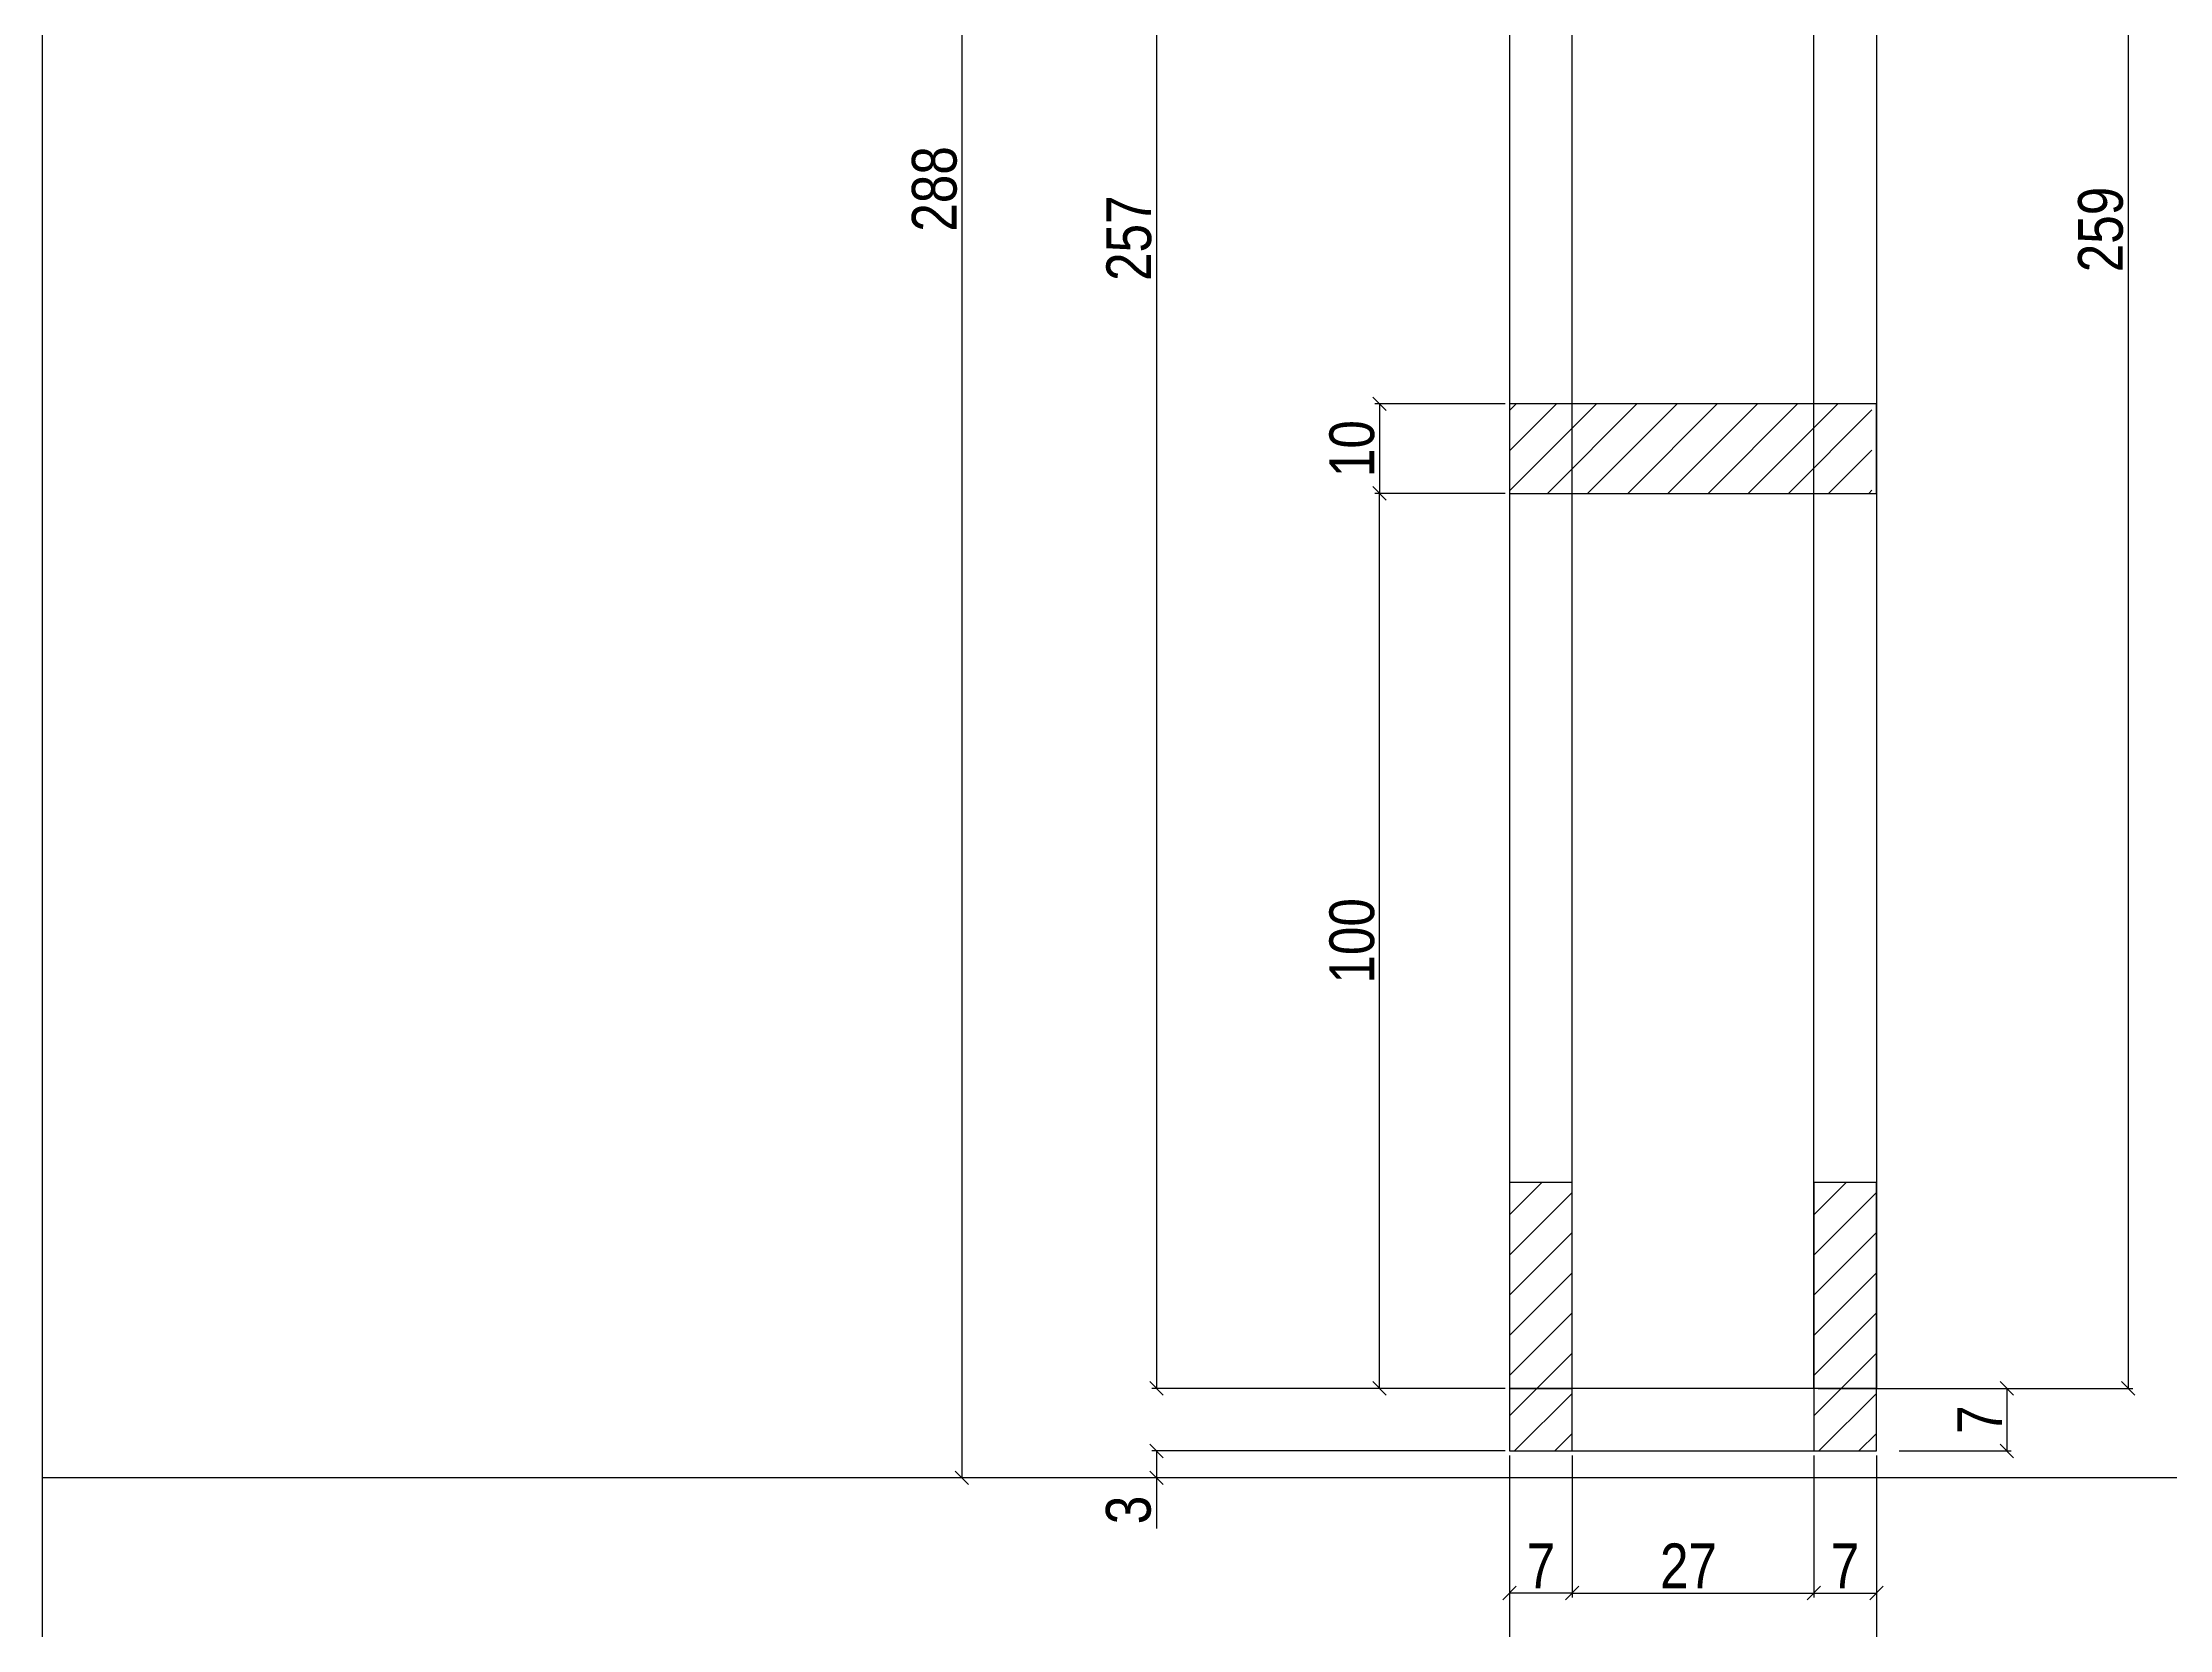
# Model space of a CAD drawing. Extents: x 17311 to 161354, y 153625 to 210355.
# Drawn here: x 17744.1 to 18219.6, y 205515.2 to 205869.9 of the extents above; entities that cross this region are included whole.
import ezdxf

# ---------------------------------------------------------------- set-up
doc = ezdxf.new("R2010")
doc.units = 0
doc.layers.get('0').update_dxf_attribs({"linetype": 'CONTINUOUS'})
doc.layers.get('DEFPOINTS').update_dxf_attribs({"linetype": 'CONTINUOUS'})
for name, color, linetype in [('8', 111, 'CONTINUOUS'), ('COTA', 241, 'CONTINUOUS'), ('detalhes', 4, 'CONTINUOUS'), ('Painéis', 200, 'CONTINUOUS'), ('SARR_7x7', 40, 'CONTINUOUS'), ('TIRAS REESCORAMENTO', 252, 'CONTINUOUS')]:
    doc.layers.add(name, color=color, linetype=linetype)
doc.styles.add('COTA TECNICA 2X', font='techl___.ttf', dxfattribs={"height": 10})
doc.dimstyles.new('SECAO', dxfattribs={"dimscale": 0.333333, "dimtxt": 5, "dimasz": 9, "dimexe": 3, "dimexo": 3, "dimgap": 3, "dimtad": 1, "dimdec": 1, "dimlfac": 0.5, "dimzin": 12, "dimdsep": 46, "dimtxsty": 'COTA TECNICA 2X', "dimblk1": 'OBLIQUE', "dimblk2": 'OBLIQUE', "dimsah": 1, "dimcen": 0.9, "dimclrd": 4, "dimclre": 4, "dimclrt": 240, "dimadec": 1, "dimazin": 3, "dimtfac": 1, "dimtdec": 1, "dimtmove": 0, "dimatfit": 3, "dimfxl": 1, "dimtolj": 1, "dimtzin": 12, "dimarcsym": 0})

# ---------------------------------------------------------------- blocks, each defined once
blk = doc.blocks.new('_Oblique')
at = {"color": 0, "linetype": 'ByBlock', "lineweight": -2}
blk.add_line((-0.5, -0.5), (0.5, 0.5), dxfattribs=at)
blk = doc.blocks.new('*D4247')
at = {"layer": 'DEFPOINTS', "color": 0, "transparency": 16777216}
for p in [(18072.06, 206083.21), (17993.11, 205569.13), (18072.06, 205569.13)]:
    blk.add_point(p, dxfattribs=at)
at = {"layer": 'detalhes', "color": 4, "lineweight": -2, "transparency": 16777216}
for p, q in [((18071.06, 206083.21), (17992.11, 206083.21)), ((17993.11, 206083.21), (17993.11, 205569.13)), ((18071.06, 205569.13), (17992.11, 205569.13))]:
    blk.add_line(p, q, dxfattribs=at)
at = {"layer": 'detalhes', "color": 4, "lineweight": -2, "transparency": 16777216, "xscale": 3, "yscale": 3, "zscale": 3}
for p, rotation in [((17993.11, 206083.21), 90), ((17993.11, 205569.13), 270)]:
    blk.add_blockref('_Oblique', p, dxfattribs=dict(at, rotation=rotation))
at = {"layer": 'detalhes', "color": 240, "transparency": 16777216, "insert": (17987, 205826.17), "char_height": 10, "attachment_point": 5, "rotation": 90, "style": 'COTA TECNICA 2X'}
blk.add_mtext('\\A1;257', dxfattribs=at)
blk = doc.blocks.new('*D4248')
at = {"layer": 'DEFPOINTS', "color": 0, "transparency": 16777216}
for p in [(18072.06, 205555.13), (18154.06, 205555.13), (18154.06, 205497.67)]:
    blk.add_point(p, dxfattribs=at)
at = {"layer": 'detalhes', "color": 4, "lineweight": -2, "transparency": 16777216}
for p, q in [((18072.06, 205554.13), (18072.06, 205496.67)), ((18154.06, 205554.13), (18154.06, 205496.67)), ((18072.06, 205497.67), (18154.06, 205497.67))]:
    blk.add_line(p, q, dxfattribs=at)
at = {"layer": 'detalhes', "color": 4, "lineweight": -2, "transparency": 16777216, "xscale": 3, "yscale": 3, "zscale": 3, "rotation": 180}
blk.add_blockref('_Oblique', (18072.06, 205497.67), dxfattribs=at)
at = {"layer": 'detalhes', "color": 4, "lineweight": -2, "transparency": 16777216, "xscale": 3, "yscale": 3, "zscale": 3}
blk.add_blockref('_Oblique', (18154.06, 205497.67), dxfattribs=at)
at = {"layer": 'detalhes', "color": 240, "transparency": 16777216, "insert": (18112.06, 205503.74), "char_height": 10, "attachment_point": 5, "style": 'COTA TECNICA 2X'}
blk.add_mtext('\\A1;41', dxfattribs=at)
blk = doc.blocks.new('*D4249')
at = {"layer": 'DEFPOINTS', "color": 0, "transparency": 16777216}
for p in [(18086.06, 205555.13), (18140.06, 205555.13), (18140.06, 205523.39)]:
    blk.add_point(p, dxfattribs=at)
at = {"layer": 'detalhes', "color": 4, "lineweight": -2, "transparency": 16777216}
for p, q in [((18086.06, 205554.13), (18086.06, 205522.39)), ((18140.06, 205554.13), (18140.06, 205522.39)), ((18086.06, 205523.39), (18140.06, 205523.39))]:
    blk.add_line(p, q, dxfattribs=at)
at = {"layer": 'detalhes', "color": 4, "lineweight": -2, "transparency": 16777216, "xscale": 3, "yscale": 3, "zscale": 3, "rotation": 180}
blk.add_blockref('_Oblique', (18086.06, 205523.39), dxfattribs=at)
at = {"layer": 'detalhes', "color": 4, "lineweight": -2, "transparency": 16777216, "xscale": 3, "yscale": 3, "zscale": 3}
blk.add_blockref('_Oblique', (18140.06, 205523.39), dxfattribs=at)
at = {"layer": 'detalhes', "color": 240, "transparency": 16777216, "insert": (18112.06, 205529.46), "char_height": 10, "attachment_point": 5, "style": 'COTA TECNICA 2X'}
blk.add_mtext('\\A1;27', dxfattribs=at)
blk = doc.blocks.new('*D4250')
at = {"layer": 'DEFPOINTS', "color": 0, "transparency": 16777216}
for p in [(18140.06, 205523.39), (18154.06, 205523.39), (18154.06, 205523.39)]:
    blk.add_point(p, dxfattribs=at)
at = {"layer": 'detalhes', "color": 4, "lineweight": -2, "transparency": 16777216}
blk.add_line((18140.06, 205523.39), (18154.06, 205523.39), dxfattribs=at)
at = {"layer": 'detalhes', "color": 4, "lineweight": -2, "transparency": 16777216, "xscale": 3, "yscale": 3, "zscale": 3, "rotation": 180}
blk.add_blockref('_Oblique', (18140.06, 205523.39), dxfattribs=at)
at = {"layer": 'detalhes', "color": 4, "lineweight": -2, "transparency": 16777216, "xscale": 3, "yscale": 3, "zscale": 3}
blk.add_blockref('_Oblique', (18154.06, 205523.39), dxfattribs=at)
at = {"layer": 'detalhes', "color": 240, "transparency": 16777216, "insert": (18147.06, 205529.46), "char_height": 10, "attachment_point": 5, "style": 'COTA TECNICA 2X'}
blk.add_mtext('\\A1;7', dxfattribs=at)
blk = doc.blocks.new('*D4251')
at = {"layer": 'DEFPOINTS', "color": 0, "transparency": 16777216}
for p in [(18072.06, 205523.39), (18072.06, 205523.39), (18086.06, 205523.39)]:
    blk.add_point(p, dxfattribs=at)
at = {"layer": 'detalhes', "color": 4, "lineweight": -2, "transparency": 16777216}
blk.add_line((18086.06, 205523.39), (18072.06, 205523.39), dxfattribs=at)
at = {"layer": 'detalhes', "color": 4, "lineweight": -2, "transparency": 16777216, "xscale": 3, "yscale": 3, "zscale": 3, "rotation": 180}
blk.add_blockref('_Oblique', (18072.06, 205523.39), dxfattribs=at)
at = {"layer": 'detalhes', "color": 4, "lineweight": -2, "transparency": 16777216, "xscale": 3, "yscale": 3, "zscale": 3}
blk.add_blockref('_Oblique', (18086.06, 205523.39), dxfattribs=at)
at = {"layer": 'detalhes', "color": 240, "transparency": 16777216, "insert": (18079.06, 205529.46), "char_height": 10, "attachment_point": 5, "style": 'COTA TECNICA 2X'}
blk.add_mtext('\\A1;7', dxfattribs=at)
blk = doc.blocks.new('*D4252')
at = {"layer": 'DEFPOINTS', "color": 0, "transparency": 16777216}
for p in [(18072.06, 205789.14), (18042.97, 205769.14), (18072.06, 205769.14)]:
    blk.add_point(p, dxfattribs=at)
at = {"layer": 'detalhes', "color": 4, "lineweight": -2, "transparency": 16777216}
for p, q in [((18071.06, 205789.14), (18041.97, 205789.14)), ((18042.97, 205789.14), (18042.97, 205769.14)), ((18071.06, 205769.14), (18041.97, 205769.14))]:
    blk.add_line(p, q, dxfattribs=at)
at = {"layer": 'detalhes', "color": 4, "lineweight": -2, "transparency": 16777216, "xscale": 3, "yscale": 3, "zscale": 3}
for p, rotation in [((18042.97, 205789.14), 90), ((18042.97, 205769.14), 270)]:
    blk.add_blockref('_Oblique', p, dxfattribs=dict(at, rotation=rotation))
at = {"layer": 'detalhes', "color": 240, "transparency": 16777216, "insert": (18036.86, 205779.14), "char_height": 10, "attachment_point": 5, "rotation": 90, "style": 'COTA TECNICA 2X'}
blk.add_mtext('\\A1;10', dxfattribs=at)
blk = doc.blocks.new('*D4255')
at = {"layer": 'DEFPOINTS', "color": 0, "transparency": 16777216}
for p in [(18011.58, 206125.22), (17949.6, 205549.13), (18072.06, 205549.13)]:
    blk.add_point(p, dxfattribs=at)
at = {"layer": 'detalhes', "color": 4, "lineweight": -2, "transparency": 16777216}
for p, q in [((18010.58, 206125.22), (17948.6, 206125.22)), ((17949.6, 206125.22), (17949.6, 205549.13)), ((18071.06, 205549.13), (17948.6, 205549.13))]:
    blk.add_line(p, q, dxfattribs=at)
at = {"layer": 'detalhes', "color": 4, "lineweight": -2, "transparency": 16777216, "xscale": 3, "yscale": 3, "zscale": 3}
for p, rotation in [((17949.6, 206125.22), 90), ((17949.6, 205549.13), 270)]:
    blk.add_blockref('_Oblique', p, dxfattribs=dict(at, rotation=rotation))
at = {"layer": 'detalhes', "color": 240, "transparency": 16777216, "insert": (17943.51, 205837.17), "char_height": 10, "attachment_point": 5, "rotation": 90, "style": 'COTA TECNICA 2X'}
blk.add_mtext('\\A1;288', dxfattribs=at)
blk = doc.blocks.new('*D4256')
at = {"layer": 'DEFPOINTS', "color": 0, "transparency": 16777216}
for p in [(18072.06, 205555.13), (17993.11, 205549.13), (18072.06, 205549.13)]:
    blk.add_point(p, dxfattribs=at)
at = {"layer": 'detalhes', "color": 4, "lineweight": -2, "transparency": 16777216}
for p, q in [((18071.06, 205555.13), (17992.11, 205555.13)), ((17993.11, 205555.13), (17993.11, 205549.13)), ((18071.06, 205549.13), (17992.11, 205549.13)), ((17993.11, 205549.13), (17993.11, 205537.8))]:
    blk.add_line(p, q, dxfattribs=at)
at = {"layer": 'detalhes', "color": 4, "lineweight": -2, "transparency": 16777216, "xscale": 3, "yscale": 3, "zscale": 3}
for p, rotation in [((17993.11, 205555.13), 90), ((17993.11, 205549.13), 270)]:
    blk.add_blockref('_Oblique', p, dxfattribs=dict(at, rotation=rotation))
at = {"layer": 'detalhes', "color": 240, "transparency": 16777216, "insert": (17986.89, 205541.96), "char_height": 10, "attachment_point": 5, "rotation": 90, "style": 'COTA TECNICA 2X'}
blk.add_mtext('\\A1;3', dxfattribs=at)
blk = doc.blocks.new('*D4259')
at = {"layer": 'DEFPOINTS', "color": 0, "transparency": 16777216}
for p in [(18042.97, 205769.14), (18072.06, 205769.14), (18071.06, 205569.13)]:
    blk.add_point(p, dxfattribs=at)
at = {"layer": 'detalhes', "color": 4, "lineweight": -2, "transparency": 16777216}
for p, q in [((18071.06, 205769.14), (18041.97, 205769.14)), ((18042.97, 205569.13), (18042.97, 205769.14)), ((18070.06, 205569.13), (18041.97, 205569.13))]:
    blk.add_line(p, q, dxfattribs=at)
at = {"layer": 'detalhes', "color": 4, "lineweight": -2, "transparency": 16777216, "xscale": 3, "yscale": 3, "zscale": 3}
for p, rotation in [((18042.97, 205769.14), 90), ((18042.97, 205569.13), 270)]:
    blk.add_blockref('_Oblique', p, dxfattribs=dict(at, rotation=rotation))
at = {"layer": 'detalhes', "color": 240, "transparency": 16777216, "insert": (18036.86, 205669.14), "char_height": 10, "attachment_point": 5, "rotation": 90, "style": 'COTA TECNICA 2X'}
blk.add_mtext('\\A1;100', dxfattribs=at)
blk = doc.blocks.new('*D4262')
at = {"layer": 'DEFPOINTS', "color": 0, "transparency": 16777216}
for p in [(18155.06, 206087.1), (18155.06, 205569.13), (18210.36, 205569.13)]:
    blk.add_point(p, dxfattribs=at)
at = {"layer": 'detalhes', "color": 4, "lineweight": -2, "transparency": 16777216}
for p, q in [((18156.06, 206087.1), (18211.36, 206087.1)), ((18210.36, 206087.1), (18210.36, 205569.13)), ((18156.06, 205569.13), (18211.36, 205569.13))]:
    blk.add_line(p, q, dxfattribs=at)
at = {"layer": 'detalhes', "color": 4, "lineweight": -2, "transparency": 16777216, "xscale": 3, "yscale": 3, "zscale": 3}
for p, rotation in [((18210.36, 206087.1), 90), ((18210.36, 205569.13), 270)]:
    blk.add_blockref('_Oblique', p, dxfattribs=dict(at, rotation=rotation))
at = {"layer": 'detalhes', "color": 240, "transparency": 16777216, "insert": (18204.22, 205828.11), "char_height": 10, "attachment_point": 5, "rotation": 90, "style": 'COTA TECNICA 2X'}
blk.add_mtext('\\A1;259', dxfattribs=at)
blk = doc.blocks.new('*D4263')
at = {"layer": 'DEFPOINTS', "color": 0, "transparency": 16777216}
for p in [(18140.06, 205569.13), (18158.12, 205555.13), (18183.21, 205555.13)]:
    blk.add_point(p, dxfattribs=at)
at = {"layer": 'detalhes', "color": 4, "lineweight": -2, "transparency": 16777216}
for p, q in [((18141.06, 205569.13), (18184.21, 205569.13)), ((18183.21, 205569.13), (18183.21, 205555.13)), ((18159.12, 205555.13), (18184.21, 205555.13))]:
    blk.add_line(p, q, dxfattribs=at)
at = {"layer": 'detalhes', "color": 4, "lineweight": -2, "transparency": 16777216, "xscale": 3, "yscale": 3, "zscale": 3}
for p, rotation in [((18183.21, 205569.13), 90), ((18183.21, 205555.13), 270)]:
    blk.add_blockref('_Oblique', p, dxfattribs=dict(at, rotation=rotation))
at = {"layer": 'detalhes', "color": 240, "transparency": 16777216, "insert": (18177.14, 205562.13), "char_height": 10, "attachment_point": 5, "rotation": 90, "style": 'COTA TECNICA 2X'}
blk.add_mtext('\\A1;7', dxfattribs=at)

msp = doc.modelspace()

# ---------------------------------------------------------------- hatches: boundary and pattern name
at = {"layer": 'COTA'}
h = msp.add_hatch(dxfattribs=at)
h.set_pattern_fill('ANSI31', color=256, scale=2, style=0)
h.set_pattern_definition([(45, (-8055.539, 8496.3516), (-4.49012806, 4.49012806), [])])
h.paths.add_polyline_path([(18153.06, 205789.14), (18072.06, 205789.14), (18072.06, 205769.14), (18153.06, 205769.14)])
h = msp.add_hatch(dxfattribs=at)
h.set_pattern_fill('ANSI31', color=256, scale=2, style=0)
h.set_pattern_definition([(45, (-1772.1534, 199745.9365), (-4.490128, 4.490128), [])])
h.paths.add_polyline_path([(18072.06, 205555.13), (18086.06, 205555.13), (18086.06, 205615.13), (18072.06, 205615.13)])
h = msp.add_hatch(dxfattribs=at)
h.set_pattern_fill('ANSI31', color=256, scale=2, style=0)
h.set_pattern_definition([(45, (-1704.1534, 199745.9365), (-4.490128, 4.490128), [])])
h.paths.add_polyline_path([(18140.06, 205555.13), (18154.06, 205555.13), (18154.06, 205615.13), (18140.06, 205615.13)])

# ---------------------------------------------------------------- linework, layer by layer
at = {"linetype": 'Continuous'}
msp.add_lwpolyline([(18094.06, 205555.13), (18154.06, 205555.13), (18154.06, 205569.13), (18072.06, 205569.13), (18072.06, 205555.13), (18094.06, 205555.13)], dxfattribs=at)
at = {"layer": '8', "color": 5, "linetype": 'Continuous'}
msp.add_lwpolyline([(18340.91, 205336.42), (17744.1, 205336.42), (17744.1, 206301.21), (18340.91, 206301.21)], close=True, dxfattribs=at)
at = {"layer": 'Painéis'}
msp.add_lwpolyline([(18072.06, 205769.14), (18154.06, 205769.14), (18154.06, 205789.14), (18072.06, 205789.14), (18072.06, 205769.14)], dxfattribs=at)
for points in [[(18072.06, 205555.13), (18086.06, 205555.13), (18086.06, 205615.13), (18072.06, 205615.13)], [(18140.06, 205555.13), (18154.06, 205555.13), (18154.06, 205615.13), (18140.06, 205615.13)]]:
    msp.add_lwpolyline(points, close=True, dxfattribs=at)
at = {"layer": 'SARR_7x7', "linetype": 'Continuous'}
for points in [[(18072.06, 205569.13), (18086.06, 205569.13), (18086.06, 206083.31), (18072.06, 206083.31)], [(18154.06, 205569.13), (18140.06, 205569.13), (18140.06, 206087.1), (18154.06, 206087.1)]]:
    msp.add_lwpolyline(points, close=True, dxfattribs=at)
at = {"layer": 'TIRAS REESCORAMENTO', "linetype": 'ByBlock'}
msp.add_line((22518.59, 205549.13), (17744.1, 205549.13), dxfattribs=at)

# ---------------------------------------------------------------- dimensions: what is measured, and where the dimension line sits
at = {"layer": 'detalhes', "color": 3}
for base, p1, p2, picture, middle in [((17949.6, 205549.13), (18011.58, 206125.22), (18072.06, 205549.13), '*D4255', (17943.51, 205837.17)), ((18210.36, 205569.13), (18155.06, 206087.1), (18155.06, 205569.13), '*D4262', (18204.22, 205828.11)), ((17993.11, 205569.13), (18072.06, 206083.21), (18072.06, 205569.13), '*D4247', (17987, 205826.17)), ((18042.97, 205769.14), (18072.06, 205789.14), (18072.06, 205769.14), '*D4252', (18036.86, 205779.14)), ((18042.97, 205769.14), (18071.06, 205569.13), (18072.06, 205769.14), '*D4259', (18036.86, 205669.14)), ((18183.21, 205555.13), (18140.06, 205569.13), (18158.12, 205555.13), '*D4263', (18177.14, 205562.13)), ((17993.11, 205549.13), (18072.06, 205555.13), (18072.06, 205549.13), '*D4256', (17986.89, 205541.96))]:
    dim = msp.add_linear_dim(base=base, p1=p1, p2=p2, angle=90, dimstyle='SECAO', dxfattribs=at)
    dim.commit()
    dim.dimension.update_dxf_attribs({"geometry": picture, "text_midpoint": middle})
for base, p1, p2, picture, middle in [((18154.06, 205497.67), (18072.06, 205555.13), (18154.06, 205555.13), '*D4248', (18112.06, 205497.67)), ((18140.06, 205523.39), (18086.06, 205555.13), (18140.06, 205555.13), '*D4249', (18112.06, 205523.39)), ((18154.06, 205523.39), (18140.06, 205523.39), (18154.06, 205523.39), '*D4250', (18147.06, 205523.39))]:
    dim = msp.add_linear_dim(base=base, p1=p1, p2=p2, dimstyle='SECAO', dxfattribs=at)
    dim.commit()
    dim.dimension.update_dxf_attribs({"geometry": picture, "text_midpoint": middle, "dimtype": 160})
dim = msp.add_linear_dim(base=(18072.06, 205523.39), p1=(18086.06, 205523.39), p2=(18072.06, 205523.39), dimstyle='SECAO', dxfattribs=at)
dim.commit()
dim.dimension.update_dxf_attribs({"geometry": '*D4251', "text_midpoint": (18079.06, 205529.46)})

doc.saveas('drawing.dxf')
